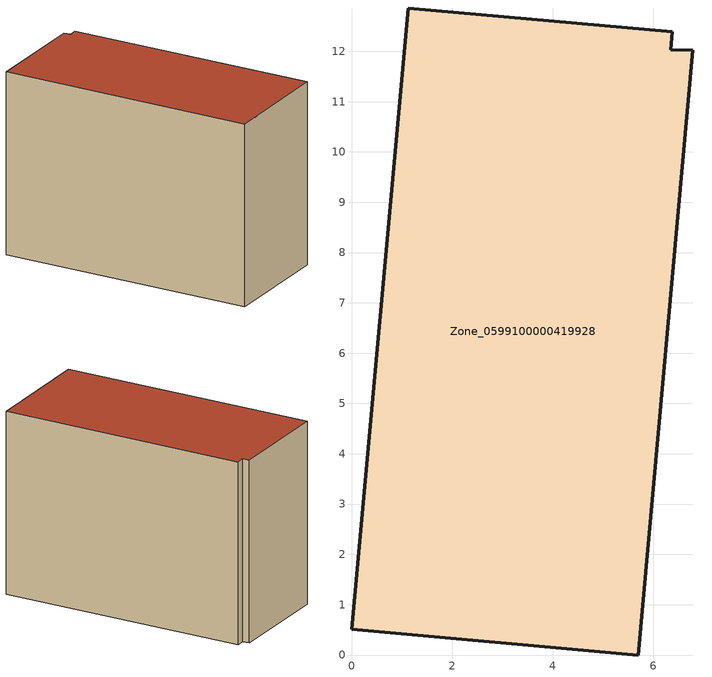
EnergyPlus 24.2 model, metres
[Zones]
Zone_0599100000419928
 floor ground (C_G): 0,0.51 1.12,12.86 6.37,12.39 6.34,12.03 6.78,12.03 5.7,0 z0
 wall outside (C_F): 1.12,12.86 0,0.51 5.7,0 6.78,12.03 6.34,12.03 6.37,12.39 1.12,12.86 z0:8.95
 roof outside (C_R): 5.7,0 6.78,12.03 6.34,12.03 6.37,12.39 1.12,12.86 0,0.51 z8.95
[BUILDING]
Pand.0599100000419928: North Axis=0; Terrain=City; Loads Convergence Tolerance Value=0.04; Temperature Convergence Tolerance Value=0.4; Solar Distribution=FullExterior; Maximum Number of Warmup Days=25; Minimum Number of Warmup Days=1
[Site:Location]
Rotterdam.The.Hague.AP_ZH_NLD Design_Conditions: Latitude=51.96; Longitude=4.45; Time Zone=1; Elevation=-4.5
[SITE:GROUNDTEMPERATURE:BUILDINGSURFACE]
18, 18, 18, 18, 18, 18, 18, 18, 18, 18, 18, 18
[MATERIAL] Thermal Absorptance=0.9; Solar Absorptance=0.7; Visible Absorptance=0.7
Name | Roughness | Thickness | Conductivity | Density | Specific Heat
G.TC.1992-2005 | MediumSmooth | 0.15 | 0.06 | 540 | 1210
F.TC.1992-2005 | Rough | 0.3 | 0.12 | 1920 | 840
R.TC.1992-2005 | MediumRough | 0.2 | 0.08 | 1500 | 1000
[CONSTRUCTION]
C_G: G.TC.1992-2005
C_F: F.TC.1992-2005
C_R: R.TC.1992-2005
[ZONE]
Zone_0599100000419928: Type=1; Multiplier=1; Ceiling Height=Autocalculate; Volume=Autocalculate; Floor Area=autocalculate; Part of Total Floor Area=Yes
[ZONEINFILTRATION:DESIGNFLOWRATE]
Infil_Zone_0599100000419928: Zone or ZoneList or Space or SpaceList=Zone_0599100000419928; Schedule=AlwaysOn; Design Flow Rate Calculation Method=Flow/Area; Flow Rate per Floor Area=0.0015; Constant Term Coefficient=1; Temperature Term Coefficient=0; Velocity Term Coefficient=0; Velocity Squared Term Coefficient=0
[HVACTEMPLATE:ZONE:IDEALLOADSAIRSYSTEM]
Zone_0599100000419928: Maximum Heating Supply Air Temperature=50; Minimum Cooling Supply Air Temperature=13; Maximum Heating Supply Air Humidity Ratio=0.0156; Minimum Cooling Supply Air Humidity Ratio=0.0077; Heating Limit=NoLimit; Cooling Limit=NoLimit; Dehumidification Control Type=ConstantSensibleHeatRatio; Cooling Sensible Heat Ratio=0.7; Dehumidification Setpoint=60; Humidification Control Type=None; Humidification Setpoint=30; Outdoor Air Method=None; Outdoor Air Flow Rate per Person=0.00944; Outdoor Air Flow Rate per Zone Floor Area=0; Outdoor Air Flow Rate per Zone=0; Demand Controlled Ventilation Type=None; Outdoor Air Economizer Type=NoEconomizer; Heat Recovery Type=None; Sensible Heat Recovery Effectiveness=0.7; Latent Heat Recovery Effectiveness=0.65
[ZONECONTROL:THERMOSTAT]
ThermostatControl_Zone_0599100000419928: Zone or ZoneList=Zone_0599100000419928; Control Type Schedule=DualSetpointControlType; Control 1=Thermostat_Zone_0599100000419928; Temperature Difference Between Cutout And Setpoint=0
[THERMOSTATSETPOINT:DUALSETPOINT]
Thermostat_Zone_0599100000419928: Heating Setpoint Temperature Schedule=HeatingSetpoint_Zone_0599100000419928; Cooling Setpoint Temperature Schedule=CoolingSetpoint_Zone_0599100000419928
[SCHEDULE:COMPACT]
HeatingSetpoint_Zone_0599100000419928: Through: 12/31, For: AllDays, Until: 24:00, 21
CoolingSetpoint_Zone_0599100000419928: Through: 12/31, For: AllDays, Until: 24:00, 24
DualSetpointControlType: Through: 12/31, For: AllDays, Until: 24:00, 4
AlwaysOn: Through: 12/31, For: AllDays, Until: 24:00, 1
